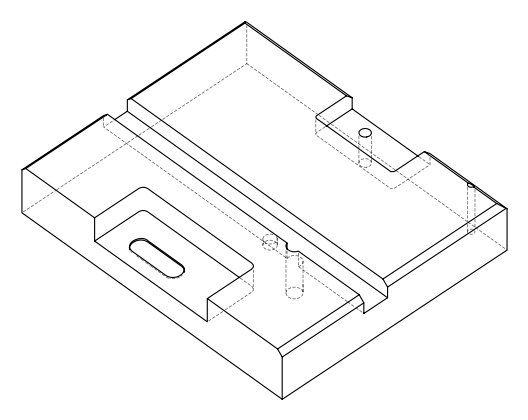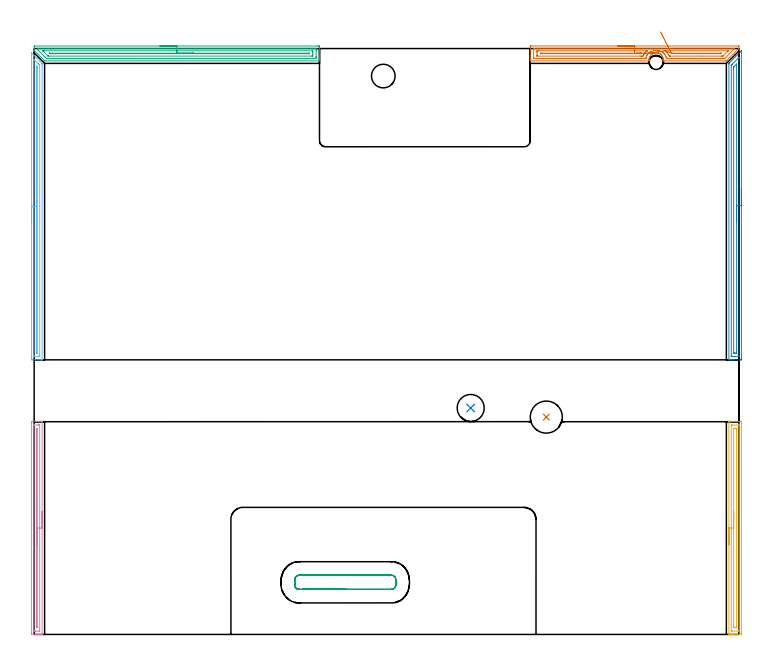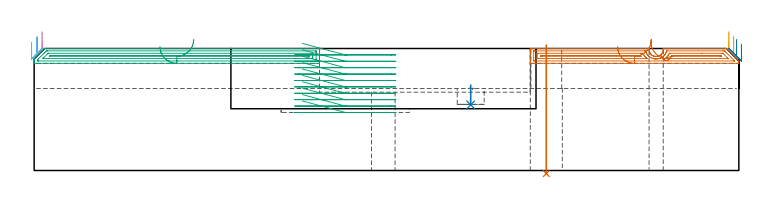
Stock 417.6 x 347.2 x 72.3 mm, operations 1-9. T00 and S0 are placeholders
(PLAN: 17 operations, 10 tool changes, 234.4 min)
(1 INDEXABLE_INSERT_DRILL_THROUGH_HOLE_FROM_SOLID | STEP1HOLE_1 | NXT0302_009 | 0.31 min | 20468 mm3)
(2 INDEXABLE_INSERT_DRILL_BLIND_HOLE_FROM_SOLID | STEP1POCKET | NXT0302_003 | 0.05 min | 6661 mm3)
(3 AREA_MILL | FG_CHAMFER_SURFACE | UGT0205_001 | 5.5 min | 6754 mm3)
(4 AREA_MILL_1 | FG_CHAMFER_SURFACE_1 | UGT0205_001 | 3.19 min | 2497 mm3)
(5 AREA_MILL_2 | FG_CHAMFER_SURFACE_2 | UGT0205_001 | 3.23 min | 3583 mm3)
(6 AREA_MILL_3 | FG_CHAMFER_SURFACE_3 | UGT0205_001 | 4.45 min | 3489 mm3)
(7 AREA_MILL_4 | FG_CHAMFER_SURFACE_4 | UGT0205_001 | 4.02 min | 4999 mm3)
(8 AREA_MILL_5 | FG_CHAMFER_SURFACE_5 | UGT0205_001 | 4.51 min | 5009 mm3)
(9 MILL_RECTANGULAR_POCKET | POCKET_RECTANGULAR_STRAIGHT | UGT0201_008 | Follow Part, ap 4, ae 75% | 3.74 min | 66498 mm3)
(10 MILL_SLOT | SLOT_PARTIAL_RECTANGULAR | NXT0201_008 | Follow Part, ap 1.5, ae 75% | 120.98 min | 187707 mm3)
(11 MILL_SLOT_1 | SLOT_PARTIAL_RECTANGULAR_1 | NXT0201_011 | Follow Part, ap 3, ae 75% | 77.76 min | 422650 mm3)
(12 MILL_RECTANGULAR_SLOT | SLOT_RECTANGULAR | UGT0201_004 | Follow Part, ap 8, ae 75% | 5.9 min | 352633 mm3)
(13 SPOT_DRILL | STEP1HOLE | NXT0321_9005460120000 | 0.03 min | 39 mm3)
(14 SPOT_DRILL_1 | STEP1HOLE_2 | NXT0321_9005460120000 | 0.04 min | 13 mm3)
(15 DRILL_THROUGH_HOLE_INTO_CENTER | STEP1HOLE | UGT0301_479 | 0.31 min | 3891 mm3)
(16 DRILL_THROUGH_HOLE_INTO_CENTER_1 | STEP1HOLE_2 | NXT0301_055 | 0.21 min | 2601 mm3)
(17 DRILL_TO_ENLARGE_THROUGH_HOLE | STEP1HOLE_2 | NXT0301_104 | 0.22 min | 4534 mm3)
(TOOL NXT0302_009 | Index. Insert Drill 19mm [880-D1900L25-05] | D19 PA176 FL95 Z2)
(TOOL NXT0302_003 | Index. Insert Drill 16mm [880-D1600L20-05] | D16 PA176 FL80 Z2)
(TOOL UGT0205_001 | Chamfer Mill 20 x 3 x 45 deg. | D20 FL50 Z2)
(TOOL UGT0201_008 | End Mill 16 mm | D16 FL32 Z4)
(TOOL NXT0201_008 | ENDMILL 6mm [2P460-0600-NA 1630] | D6 FL26 Z6)
(TOOL NXT0201_011 | ENDMILL 12mm [2P460-1200-NA 1630] | D12 FL38 Z6)
(TOOL UGT0201_004 | End Mill 32 mm | D32 FL53 Z6)
(TOOL NXT0321_9005460120000 | NC Spot Drill, 142deg, 12mm, Carbide, Uncoated | D12 PA142 FL30 Z2)
(TOOL UGT0301_479 | Carbide Drill 8.4 mm | D8.4 PA118 FL75 Z2)
(TOOL NXT0301_055 | Carbide Drill 8.4mm [860.1-0840-042A1-MM 2214] | D8.4 PA140 FL61 Z2)
(TOOL NXT0301_104 | Carbide Drill 14mm [860.1-1400-112A1-MM 2214] | D14 PA140 FL123 Z2)
(OP 1 INDEXABLE_INSERT_DRILL_THROUGH_HOLE_FROM_SOLID)
G17 G21 G94 G90
T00 M6
G54
G17 G0 G90 X303.5 Y128.8 S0 M3
G43 Z82.3 H1
G94 G81 G98 Z-1.832 F250. R74.3
G80
M5
M2
(OP 2 INDEXABLE_INSERT_DRILL_BLIND_HOLE_FROM_SOLID)
G17 G21 G94 G90
T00 M6
G54
G17 G0 G90 X258.7 Y134.2 S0 M3
G43 Z82.3 H1
G94 G81 G98 Z38.9 F250. R50.6
G80
M5
M2
(OP 3 AREA_MILL)
G17 G21 G94 G90
T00 M6
G54
G17 G0 G90 X74.55 Y348.7 S1061 M3
G43 Z82.3 H0
Z73.5
G94 G1 X74.588 Z72.628 F250.
X74.702 Z71.764
X74.891 Z70.912
X75.153 Z70.08
X75.487 Z69.274
X75.89 Z68.5
X76.358 Z67.764
X76.89 Z67.072
X77.479 Z66.429
X78.122 Z65.84
X78.814 Z65.309
X79.55 Z64.84
X80.324 Z64.437
X81.13 Z64.103
X81.962 Z63.841
X82.814 Z63.652
X83.678 Z63.538
X84.55 Z63.5
X168.044
X168.488 Y348.699 Z63.501
X168.927 Y348.695 Z63.503
X169.09 Y348.692 Z63.506
X169.1 Y348.262 Z63.935
Y342.979 Z69.215
Y342.426 Z69.771
Y342.099 Z70.097
Y341.546 Z70.651
Y341.218 Z70.977
Y340.564 Z71.636
Y340.225 Z71.974
X169.097 Y339.899 Z72.291
X168.936 Y339.9 Z72.3
X6.417
X6.201 Y339.899 Z72.294
X6.199
X5.97 Y340.13 Z72.07
X0.166 Y345.934 Z66.265
X0.043 Y346.061 Z66.137
X0.01 Y346.097 Z66.101
X0. Y346.388 Z65.811
Y346.727 Z65.472
Y347.382 Z64.813
Y348.589 Z63.608
X0.003 Y348.691 Z63.505
X0.388 Y348.7 Z63.5
X84.55
Y347.286 Z64.914
X166.702 Y347.285 Z64.915
X166.801 Y347.284 Z64.916
X167.062 Y347.279 Z64.921
X167.09 Y347.193 Z65.007
X167.096 Y346.992 Z65.208
X167.099 Y346.501 Z65.699
X167.1 Y346.108 Z66.092
Y342.587 Z69.613
X167.099 Y342.099 Z70.101
X167.097 Y341.709 Z70.491
X167.089 Y341.321 Z70.879
X166.702 Y341.316 Z70.884
X166.604 Y341.315 Z70.885
X7.756
X7.658
X7.266 Y341.321 Z70.879
X6.863 Y341.698 Z70.502
X6.454 Y342.099 Z70.101
X5.97 Y342.58 Z69.62
X5.57 Y342.979 Z69.221
X2.398 Y346.153 Z66.047
X2.057 Y346.501 Z65.699
X2.01 Y346.553 Z65.647
X2.007 Y346.6 Z65.6
X2.003 Y346.698 Z65.502
X2.002 Y346.892 Z65.308
X2.011 Y347.279 Z64.921
X2.398 Y347.284 Z64.916
X2.496 Y347.285 Z64.915
X84.55 Y347.286 Z64.914
Y345.871 Z66.329
X164.916
X165. Y345.87 Z66.33
X165.067 Y345.867 Z66.333
X165.083 Y345.865 Z66.335
X165.09 Y345.853 Z66.347
X165.093 Y345.802 Z66.398
X165.098 Y345.621 Z66.579
X165.1 Y345.439 Z66.761
Y344.74 Z67.46
Y343.678 Z68.522
X165.098 Y342.979 Z69.221
X165.096 Y342.802 Z69.398
X165.091 Y342.743 Z69.457
X165.042 Y342.735 Z69.465
X164.916 Y342.734 Z69.466
X164.276 Y342.729 Z69.471
X8.649
X8.395 Y342.731 Z69.469
X8.322 Y342.733 Z69.467
X8.282 Y342.735 Z69.465
X8.261 Y342.75 Z69.45
X8.18 Y342.826 Z69.374
X8.021 Y342.979 Z69.221
X5.379 Y345.621 Z66.579
X5.188 Y345.816 Z66.384
X5.157 Y345.85 Z66.35
X5.148 Y345.862 Z66.338
X5.159 Y345.865 Z66.335
X5.292 Y345.868 Z66.332
X5.461 Y345.87 Z66.33
X5.716 Y345.871 Z66.329
X5.97 Y345.872 Z66.328
X84.55 Y345.871 Z66.329
Y344.457 Z67.743
X162.524
X162.843 Y344.454 Z67.746
X163.002 Y344.451 Z67.749
X163.09 Y344.447 Z67.753
X163.093 Y344.402 Z67.798
X163.095 Y344.3 Z67.9
X163.093 Y344.198 Z68.002
X163.09 Y344.153 Z68.047
X163.002 Y344.149 Z68.051
X162.84 Y344.145 Z68.055
X162.524 Y344.143 Z68.057
X162.237
X10.148
X9.829 Y344.144 Z68.056
X9.542 Y344.147 Z68.053
X9.384 Y344.15 Z68.05
X9.3 Y344.16 Z68.04
X9.251 Y344.206 Z67.994
X9.151 Y344.301 Z67.899
X9.054 Y344.398 Z67.802
X9.01 Y344.446 Z67.754
X9.009 Y344.45 Z67.75
X9.019 Y344.452 Z67.748
X9.063 Y344.455 Z67.745
X9.223 Y344.457 Z67.743
X84.55
X85.422 Z67.781
X86.286 Z67.895
X87.138 Z68.083
X87.97 Z68.346
X88.776 Z68.68
X89.55 Z69.082
X90.286 Z69.551
X90.978 Z70.082
X91.621 Z70.672
X92.21 Z71.315
X92.742 Z72.007
X93.21 Z72.743
X93.613 Z73.517
X93.947 Z74.322
X94.209 Z75.155
X94.398 Z76.006
X94.512 Z76.871
X94.55 Z77.743
G0 Z82.3
M5
M2
(OP 4 AREA_MILL_1)
G17 G21 G94 G90
T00 M6
G54
G17 G0 G90 X4.7 Y73.05 S1061 M3
G43 Z82.3 H0
G94 G1 Y73.012 Z81.428 F250.
Y72.898 Z80.563
Y72.709 Z79.712
Y72.447 Z78.88
Y72.113 Z78.074
Y71.71 Z77.3
Y71.242 Z76.564
Y70.71 Z75.872
Y70.121 Z75.229
Y69.478 Z74.64
Y68.786 Z74.108
Y68.05 Z73.64
Y67.276 Z73.237
Y66.47 Z72.903
Y65.638 Z72.641
Y64.787 Z72.452
Y63.922 Z72.338
Y63.05 Z72.3
Y0.155
X4.698 Y0.007 Z72.288
X4.695 Y0.006 Z72.286
X4.384 Y0. Z71.983
X3.976 Z71.575
X3.363 Z70.958
X2.176 Z69.772
X1.6 Z69.194
X-1.045 Y0.001 Z66.551
X-1.276 Y0.004 Z66.321
X-1.491 Y0.009 Z66.105
X-1.495 Y0.146 Z66.103
X-1.499 Y0.601 Z66.101
X-1.5 Y1.061 Z66.1
Y125.067
X-1.499 Y125.499 Z66.101
X-1.495 Y125.954 Z66.103
X-1.491 Y126.091 Z66.105
X-1.045 Y126.1 Z66.551
X1.6 Z69.194
X2.176 Z69.772
X2.482 Z70.078
X3.057 Z70.653
X3.363 Z70.958
X4.384 Z71.984
X4.695 Y126.094 Z72.286
X4.697 Y126.093 Z72.288
X4.7 Y125.945 Z72.3
Y63.05
X3.286 Z70.886
X3.285 Y2.182 Z70.885
X3.284 Y2.08 Z70.884
X3.281 Y2.03 Z70.881
X3.28 Y2.013 Z70.88
X3.243 Y2.01 Z70.843
X2.861 Y2.002 Z70.461
X1.099 Y2. Z68.699
X0.718 Y2.001 Z68.318
X0.214 Y2.003 Z67.814
X0.013 Y2.01 Z67.613
X-0.079 Y2.021 Z67.521
X-0.084 Y2.305 Z67.516
X-0.085 Y2.385 Z67.515
Y123.918
X-0.084 Y124.02 Z67.516
X-0.081 Y124.07 Z67.519
X-0.08 Y124.087 Z67.52
X-0.043 Y124.09 Z67.558
X0.34 Y124.098 Z67.94
X2.101 Y124.1 Z69.701
X2.482 Y124.099 Z70.082
X2.986 Y124.097 Z70.586
X3.187 Y124.09 Z70.787
X3.279 Y124.079 Z70.879
X3.284 Y123.795 Z70.884
X3.285 Y123.715 Z70.885
X3.286 Y63.05 Z70.886
X1.872 Z69.472
X1.871 Y4.787 Z69.471
X1.867 Y4.169 Z69.467
X1.865 Y4.034 Z69.465
X1.862 Y4.01 Z69.462
X1.823 Y4.006 Z69.423
X1.766 Y4.002 Z69.366
X1.6 Y4.004 Z69.2
X1.433 Y4.009 Z69.033
X1.335 Y4.014 Z68.935
X1.332 Y4.078 Z68.932
X1.331 Y4.169 Z68.931
X1.329 Y4.444 Z68.929
Y121.313
X1.333 Y121.931 Z68.933
X1.335 Y122.066 Z68.935
X1.338 Y122.09 Z68.938
X1.377 Y122.094 Z68.977
X1.434 Y122.098 Z69.034
X1.6 Y122.096 Z69.2
X1.767 Y122.091 Z69.367
X1.865 Y122.086 Z69.465
X1.868 Y122.022 Z69.468
X1.869 Y121.931 Z69.469
X1.871 Y121.656 Z69.471
X1.872 Y63.05 Z69.472
Y62.178 Z69.51
Y61.314 Z69.623
Y60.462 Z69.812
Y59.63 Z70.075
Y58.824 Z70.408
Y58.05 Z70.811
Y57.314 Z71.28
Y56.622 Z71.811
Y55.979 Z72.4
Y55.39 Z73.044
Y54.859 Z73.736
Y54.39 Z74.472
Y53.987 Z75.245
Y53.653 Z76.051
Y53.391 Z76.883
Y53.202 Z77.735
Y53.088 Z78.6
Y53.05 Z79.472
G0 Z82.3
M5
M2
(OP 5 AREA_MILL_2)
G17 G21 G94 G90
T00 M6
G54
G17 G0 G90 X411.7 Y53.05 S1061 M3
G43 Z82.3 H0
G94 G1 Y53.088 Z81.428 F250.
Y53.202 Z80.563
Y53.391 Z79.712
Y53.653 Z78.88
Y53.987 Z78.074
Y54.39 Z77.3
Y54.858 Z76.564
Y55.39 Z75.872
Y55.979 Z75.229
Y56.622 Z74.639
Y57.314 Z74.108
Y58.05 Z73.64
Y58.824 Z73.237
Y59.63 Z72.903
Y60.462 Z72.641
Y61.314 Z72.452
Y62.178 Z72.338
Y63.05 Z72.3
Y125.945
X411.703 Y126.09 Z72.288
X411.745 Y126.093 Z72.246
X412.104 Y126.1 Z71.895
X412.554 Z71.445
X413.173 Z70.822
X414.373 Z69.624
X414.955 Z69.039
X418.227 Z65.77
X418.518 Y126.098 Z65.479
X419.091 Y126.093 Z64.905
X419.093 Y126.076 Z64.904
X419.099 Y125.499 Z64.901
X419.1 Y124.916 Z64.9
Y0.91
X419.099 Y0.601 Z64.901
X419.093 Y0.025 Z64.904
X419.091 Y0.007 Z64.906
X418.518 Y0. Z65.479
X414.955 Z69.039
X414.373 Z69.624
X414.064 Z69.932
X413.482 Z70.514
X413.173 Z70.822
X412.572 Z71.427
X412.104 Z71.895
X411.747 Z72.244
X411.703 Y0.01 Z72.288
X411.7 Y0.155 Z72.3
Y63.05
X413.114 Z70.886
Y123.774
X413.115 Y123.833 Z70.885
X413.121 Y123.95 Z70.879
X413.131 Y124.09 Z70.869
X413.173 Y124.093 Z70.827
X413.68 Y124.099 Z70.32
X417.243 Z66.757
X417.627 Y124.093 Z66.373
X417.675 Y124.09 Z66.325
X417.682 Y123.891 Z66.318
X417.685 Y123.774 Z66.315
X417.686 Y123.715 Z66.314
Y2.326
X417.685 Y2.268 Z66.315
X417.679 Y2.15 Z66.321
X417.669 Y2.01 Z66.331
X417.627 Y2.007 Z66.373
X417.12 Y2.001 Z66.88
X413.557 Z70.443
X413.173 Y2.007 Z70.827
X413.125 Y2.01 Z70.875
X413.118 Y2.209 Z70.882
X413.115 Y2.326 Z70.885
X413.114 Y2.385 Z70.886
Y63.05
X414.528 Z69.472
X414.529 Y121.465 Z69.471
X414.53 Y121.931 Z69.47
X414.533 Y122.037 Z69.467
X414.535 Y122.081 Z69.465
X414.617 Y122.09 Z69.383
X414.787 Y122.098 Z69.213
X416.015 Y122.099 Z67.985
X416.127 Y122.098 Z67.873
X416.217 Y122.093 Z67.783
X416.265 Y122.088 Z67.735
X416.267 Y122.072 Z67.733
X416.27 Y121.931 Z67.73
X416.271 Y121.504 Z67.729
X416.272 Y121.038 Z67.728
X416.271 Y4.635 Z67.729
X416.27 Y4.169 Z67.73
X416.267 Y4.063 Z67.733
X416.265 Y4.019 Z67.735
X416.183 Y4.01 Z67.817
X416.013 Y4.002 Z67.987
X414.786 Y4.001 Z69.214
X414.673 Y4.002 Z69.327
X414.583 Y4.007 Z69.417
X414.535 Y4.012 Z69.465
X414.533 Y4.028 Z69.467
X414.531 Y4.169 Z69.469
X414.529 Y4.596 Z69.471
X414.528 Y5.062 Z69.472
Y63.05
Y63.922 Z69.51
Y64.786 Z69.623
Y65.638 Z69.812
Y66.47 Z70.075
Y67.276 Z70.408
Y68.05 Z70.811
Y68.786 Z71.28
Y69.478 Z71.811
Y70.121 Z72.4
Y70.71 Z73.044
Y71.242 Z73.736
Y71.71 Z74.472
Y72.113 Z75.245
Y72.447 Z76.051
Y72.709 Z76.883
Y72.898 Z77.735
Y73.012 Z78.6
Y73.05 Z79.472
G0 Z82.3
M5
M2
(OP 6 AREA_MILL_3)
G17 G21 G94 G90
T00 M6
G54
G17 G0 G90 X-1.5 Y243.65 S1061 M3
G43 Z82.3 H0
Z76.1
G94 G1 Y243.688 Z75.228 F250.
Y243.802 Z74.364
Y243.991 Z73.512
Y244.253 Z72.68
Y244.587 Z71.874
Y244.99 Z71.1
Y245.458 Z70.364
Y245.99 Z69.672
Y246.579 Z69.029
Y247.222 Z68.44
Y247.914 Z67.908
Y248.65 Z67.44
Y249.424 Z67.037
Y250.23 Z66.703
Y251.062 Z66.441
Y251.914 Z66.252
Y252.778 Z66.138
Y253.65 Z66.1
X-1.499 Y344.566 Z66.101
X-1.498 Y344.573 Z66.102
X-1.493 Y344.583 Z66.107
X-1.486 Y344.581 Z66.113
X-1.466 Y344.566 Z66.133
X1.577 Y341.524 Z69.175
X4.686 Y338.414 Z72.284
X4.69 Y338.409 Z72.288
X4.697 Y338.393 Z72.292
X4.7 Y337.709 Z72.3
Y162.883
X4.697 Y162.708 Z72.288
X4.694 Y162.706 Z72.285
X4.327 Y162.7 Z71.926
X4.087 Z71.687
X3.363 Z70.958
X2.12 Z69.717
X0.718 Z68.314
X-1.045 Y162.701 Z66.552
X-1.276 Y162.704 Z66.321
X-1.491 Y162.71 Z66.106
X-1.495 Y162.874 Z66.103
X-1.499 Y163.331 Z66.101
X-1.5 Y163.792 Z66.1
Y253.65
X-0.086 Z67.514
X-0.085 Y340.313 Z67.515
Y340.392
X-0.079 Y340.699 Z67.521
X-0.077 Y340.716 Z67.523
X-0.055 Y340.698 Z67.545
X-0.017 Y340.665 Z67.583
X0.019 Y340.63 Z67.619
X0.258 Y340.392 Z67.858
X2.482 Y338.169 Z70.082
X2.94 Y337.71 Z70.54
X3.095 Y337.55 Z70.695
X3.218 Y337.42 Z70.818
X3.279 Y337.348 Z70.879
X3.286 Y336.815 Z70.886
X3.285 Y165.198 Z70.885
X3.284 Y165.119 Z70.884
X3.279 Y164.721 Z70.879
X2.889 Y164.706 Z70.489
X2.482 Y164.702 Z70.082
X2.013 Y164.7 Z69.613
X1.6 Z69.2
X0.25 Z67.85
X0.017 Y164.701 Z67.617
X-0.017 Y164.702 Z67.583
X-0.052 Y164.705 Z67.548
X-0.076 Y164.709 Z67.524
X-0.079 Y164.736 Z67.521
X-0.085 Y165.039 Z67.515
Y165.119
X-0.086 Y253.65 Z67.514
X1.328 Z68.928
X1.329 Y336.196 Z68.929
X1.333 Y336.815 Z68.933
X1.334 Y336.851 Z68.934
X1.335 Y336.854 Z68.935
X1.381 Y336.815 Z68.981
X1.6 Y336.599 Z69.2
X1.766 Y336.429 Z69.366
X1.848 Y336.341 Z69.448
X1.865 Y336.319 Z69.465
X1.867 Y336.275 Z69.467
X1.869 Y336.197 Z69.469
X1.871 Y335.921 Z69.471
Y335.646
Y167.527
X1.869 Y166.908 Z69.469
X1.867 Y166.77 Z69.467
X1.864 Y166.711 Z69.464
X1.8 Y166.705 Z69.4
X1.6 Y166.704 Z69.2
X1.396 Y166.708 Z68.996
X1.342 Y166.71 Z68.942
X1.335 Y166.744 Z68.935
X1.332 Y166.816 Z68.932
X1.33 Y166.908 Z68.93
X1.329 Y167.183 Z68.929
X1.328 Y167.802 Z68.928
Y253.65
Y254.522 Z68.966
Y255.387 Z69.08
Y256.238 Z69.269
Y257.07 Z69.531
Y257.876 Z69.865
Y258.65 Z70.268
Y259.386 Z70.737
Y260.078 Z71.268
Y260.721 Z71.857
Y261.31 Z72.501
Y261.842 Z73.193
Y262.31 Z73.928
Y262.713 Z74.702
Y263.047 Z75.508
Y263.309 Z76.34
Y263.498 Z77.192
Y263.612 Z78.057
Y263.65 Z78.928
G0 Z82.3
M5
M2
(OP 7 AREA_MILL_4)
G17 G21 G94 G90
T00 M6
G54
G17 G0 G90 X345.8 Y348.7 S1061 M3
G43 Z82.3 H0
Z73.5
G94 G1 X345.838 Z72.628 F250.
X345.952 Z71.764
X346.141 Z70.912
X346.403 Z70.08
X346.737 Z69.274
X347.14 Z68.5
X347.608 Z67.764
X348.14 Z67.072
X348.729 Z66.429
X349.372 Z65.84
X350.064 Z65.309
X350.8 Z64.84
X351.574 Z64.437
X352.38 Z64.103
X353.212 Z63.841
X354.064 Z63.652
X354.928 Z63.538
X355.8 Z63.5
X417.431
X417.544 Y348.696 Z63.504
X417.59 Y348.693 Z63.506
X417.6 Y348.475 Z63.725
X417.599 Y347.382 Z64.817
X417.597 Y347.308 Z64.889
X417.58 Y347.282 Z64.916
X417.366 Y347.065 Z65.134
X417.302 Y347.002 Z65.198
X416.803 Y346.501 Z65.695
X410.557 Y340.256 Z71.943
X410.264 Y339.966 Z72.233
X410.201 Y339.907 Z72.292
X409.838 Y339.9 Z72.3
X372.771
X372.768 Y339.905 Z72.295
X372.761 Y339.919 Z72.281
X372.771 Y340.038 Z72.162
X372.79 Y340.259 Z71.941
X372.795 Y340.378 Z71.822
X372.79 Y340.612 Z71.588
X372.771 Y340.842 Z71.358
X372.753 Y341.052 Z71.148
X372.67 Y341.486 Z70.71
X372.64 Y341.584 Z70.611
X372.537 Y341.929 Z70.266
X372.467 Y342.099 Z70.096
X372.39 Y342.286 Z69.913
X372.359 Y342.362 Z69.837
X372.324 Y342.434 Z69.766
X372.302 Y342.479 Z69.72
X372.055 Y342.867 Z69.33
X371.772 Y343.237 Z68.961
X371.719 Y343.293 Z68.906
X371.595 Y343.42 Z68.778
X371.495 Y343.524 Z68.675
X371.41 Y343.612 Z68.587
X371.098 Y343.86 Z68.336
X371.081 Y343.873 Z68.323
X370.984 Y343.94 Z68.257
X370.735 Y344.111 Z68.086
X370.518 Y344.229 Z67.969
X370.24 Y344.349 Z67.849
X370.091 Y344.412 Z67.783
X370.078 Y344.418 Z67.778
X369.626 Y344.559 Z67.636
X369.182 Y344.649 Z67.547
X369.022 Y344.663 Z67.534
X368.908 Y344.671 Z67.522
X368.734 Y344.686 Z67.508
X368.568 Y344.681
X368.287 Y344.678 Z67.518
X368.113 Y344.654 Z67.539
X367.922 Y344.63 Z67.568
X367.858 Y344.621 Z67.576
X367.842 Y344.62 Z67.579
X367.391 Y344.511 Z67.689
X366.965 Y344.358 Z67.837
X366.95 Y344.353 Z67.843
X366.834 Y344.3 Z67.897
X366.703 Y344.241 Z67.958
X366.667 Y344.221 Z67.978
X366.467 Y344.112 Z68.087
X366.058 Y343.833 Z68.366
X365.957 Y343.747 Z68.453
X365.728 Y343.55 Z68.649
X365.427 Y343.238 Z68.962
X365.219 Y342.979 Z69.218
X365.179 Y342.93 Z69.269
X365.166 Y342.914 Z69.285
X365.06 Y342.745 Z69.455
X364.996 Y342.644 Z69.556
X364.846 Y342.363 Z69.837
X364.663 Y341.931 Z70.269
X364.53 Y341.487 Z70.712
X364.479 Y341.218 Z70.979
X364.447 Y341.051 Z71.147
X364.426 Y340.778 Z71.42
X364.413 Y340.612 Z71.587
X364.416 Y340.241 Z71.957
X364.426 Y340.103 Z72.095
X364.431 Y339.913 Z72.284
X364.395 Y339.906 Z72.291
X364.291 Y339.9 Z72.299
X294.169 Z72.3
X294.004 Y339.899 Z72.292
X294. Y340.231 Z71.968
Y340.551 Z71.649
Y341.218 Z70.977
Y342.433 Z69.764
Y342.979 Z69.215
Y347.989 Z64.208
X294.004 Y348.262 Z63.935
X294.01 Y348.692 Z63.506
X294.177 Y348.695 Z63.503
X294.616 Y348.7 Z63.5
X355.8
Y347.286 Z64.914
X414.402 Y347.285 Z64.915
X414.987 Y347.281 Z64.919
X415.084 Y347.279 Z64.921
X415.112 Y347.272 Z64.928
X415.087 Y347.245 Z64.955
X414.99 Y347.143 Z65.057
X414.876 Y347.027 Z65.173
X414.772 Y346.921 Z65.279
X409.839 Y341.988 Z70.212
X409.447 Y341.604 Z70.596
X409.275 Y341.437 Z70.763
X409.139 Y341.321 Z70.879
X408.945 Y341.317 Z70.883
X408.847 Y341.315 Z70.885
X408.052 Y341.314 Z70.886
X375.004 Y341.315 Z70.885
X374.905
X374.786 Y341.319 Z70.881
X374.734 Y341.321 Z70.879
X374.721 Y341.358 Z70.842
X374.708 Y341.4 Z70.8
X374.674 Y341.544 Z70.656
X374.521 Y342.099 Z70.101
X374.426 Y342.377 Z69.823
X374.228 Y342.863 Z69.337
X374.166 Y342.979 Z69.221
X374.111 Y343.079 Z69.121
X373.794 Y343.553 Z68.647
X373.559 Y343.86 Z68.34
X373.404 Y344.044 Z68.156
X373.217 Y344.241 Z67.959
X372.963 Y344.492 Z67.708
X372.656 Y344.74 Z67.46
X372.324 Y344.983 Z67.217
X372.121 Y345.122 Z67.078
X371.678 Y345.377 Z66.823
X371.431 Y345.487 Z66.713
X371.115 Y345.621 Z66.579
X370.538 Y345.815 Z66.385
X370.258 Y345.896 Z66.304
X369.645 Y346.02 Z66.18
X369.191 Y346.068 Z66.132
X368.751 Y346.096 Z66.104
X368.278 Y346.088 Z66.112
X368.07 Y346.079 Z66.121
X367.858 Y346.055 Z66.145
X367.47 Y346.003 Z66.197
X367.238 Y345.961 Z66.239
X366.965 Y345.896 Z66.304
X366.741 Y345.841 Z66.359
X366.059 Y345.621 Z66.579
X365.462 Y345.341 Z66.859
X365.179 Y345.186 Z67.014
X364.91 Y345.005 Z67.195
X364.536 Y344.74 Z67.46
X364.4 Y344.628 Z67.572
X364.285 Y344.529 Z67.671
X363.943 Y344.197 Z68.003
X363.637 Y343.86 Z68.34
X363.526 Y343.727 Z68.473
X363.392 Y343.556 Z68.644
X363.168 Y343.2 Z69.
X363.048 Y342.979 Z69.221
X362.873 Y342.61 Z69.59
X362.679 Y342.099 Z70.101
X362.638 Y341.962 Z70.238
X362.499 Y341.421 Z70.779
X362.466 Y341.321 Z70.879
X362.449 Y341.319 Z70.881
X362.399 Y341.317 Z70.883
X361.606 Y341.315 Z70.885
X361.508
X296.402
X296.304
X296.034 Y341.321 Z70.879
X296.009 Y341.323 Z70.877
X296.006 Y341.343 Z70.857
X296.002 Y341.375 Z70.825
X296.001 Y341.406 Z70.794
X296. Y341.615 Z70.585
X296.001 Y346.501 Z65.699
X296.004 Y346.894 Z65.306
X296.014 Y347.279 Z64.921
X296.402 Y347.284 Z64.916
X296.5 Y347.285 Z64.915
X355.8 Y347.286 Z64.914
Y345.872 Z66.329
X363.181 Y345.871
X363.203 Y345.87 Z66.33
X363.234 Y345.868 Z66.332
X363.269 Y345.864 Z66.336
X363.245 Y345.842 Z66.358
X363.203 Y345.807 Z66.393
X362.971 Y345.621 Z66.579
X362.719 Y345.404 Z66.796
X362.499 Y345.2 Z67.
X362.267 Y344.969 Z67.231
X362.06 Y344.74 Z67.46
X361.606 Y344.19 Z68.01
X361.474 Y343.99 Z68.21
X361.395 Y343.86 Z68.34
X361.151 Y343.428 Z68.772
X360.831 Y342.738 Z69.462
X360.713 Y342.736 Z69.464
X360.072 Y342.73 Z69.47
X359.819 Y342.729 Z69.471
X359.18
X298.443
X298.189 Y342.73 Z69.47
X298.104 Y342.732 Z69.468
X298.039 Y342.735 Z69.465
X298.01 Y342.745 Z69.455
X298.007 Y342.794 Z69.406
X298.003 Y342.979 Z69.221
X298. Y343.165 Z69.035
Y343.86 Z68.34
Y344.926 Z67.274
X298.002 Y345.621 Z66.579
X298.004 Y345.803 Z66.397
X298.01 Y345.862 Z66.338
X298.062 Y345.865 Z66.335
X298.189 Y345.868 Z66.332
X298.828 Y345.871 Z66.329
X299.082
X355.8 Y345.872
Y344.457 Z67.743
X358.926
X359.214
X359.467 Y344.455 Z67.745
X359.52 Y344.453 Z67.747
X359.553 Y344.451 Z67.749
X359.542 Y344.426 Z67.774
X359.492 Y344.331 Z67.869
X359.438 Y344.236 Z67.964
X359.385 Y344.152 Z68.048
X359.244 Y344.149 Z68.051
X358.926 Y344.145 Z68.055
X358.638 Y344.144 Z68.056
X358.32 Y344.143 Z68.057
X300.581
X300.262 Y344.145 Z68.055
X300.103 Y344.148 Z68.052
X300.01 Y344.151 Z68.049
X300.007 Y344.196 Z68.004
X300.005 Y344.3 Z67.9
X300.007 Y344.404 Z67.796
X300.01 Y344.449 Z67.751
X300.103 Y344.452 Z67.748
X300.264 Y344.455 Z67.745
X300.549 Y344.457 Z67.743
X300.868
X355.8
X356.672 Z67.781
X357.536 Z67.895
X358.388 Z68.083
X359.22 Z68.346
X360.026 Z68.68
X360.8 Z69.082
X361.536 Z69.551
X362.228 Z70.082
X362.871 Z70.672
X363.46 Z71.315
X363.992 Z72.007
X364.46 Z72.743
X364.863 Z73.517
X365.197 Z74.323
X365.459 Z75.155
X365.648 Z76.006
X365.762 Z76.871
X365.8 Z77.743
G0 X365.62 Y344.602 Z77.71
G1 X365.529 Y344.588 Z76.843
X365.513 Y344.586 Z75.971
X365.573 Y344.595 Z75.1
X365.707 Y344.615 Z74.239
X365.915 Y344.647 Z73.392
X366.196 Y344.689 Z72.567
X366.546 Y344.742 Z71.77
X366.964 Y344.806 Z71.006
X367.445 Y344.879 Z70.283
X367.988 Y344.961 Z69.604
X368.586 Y345.052 Z68.976
X369.237 Y345.151 Z68.404
X369.934 Y345.257 Z67.89
X370.673 Y345.369 Z67.441
X371.448 Y345.487 Z67.058
X372.253 Y345.609 Z66.744
X373.082 Y345.735 Z66.503
X373.929 Y345.864 Z66.336
X373.949 Y345.867 Z66.333
X373.983 Y345.87 Z66.33
X374.015 Y345.871 Z66.329
X374.111
X411.156
X411.217 Y345.87 Z66.33
X411.251 Y345.868 Z66.332
X411.255 Y345.866 Z66.334
X411.25 Y345.859 Z66.341
X411.161 Y345.764 Z66.436
X411.021 Y345.621 Z66.579
X410.878 Y345.477 Z66.723
X408.378 Y342.979 Z69.221
X408.214 Y342.82 Z69.38
X408.155 Y342.766 Z69.434
X408.111 Y342.735 Z69.465
X408.052 Y342.734 Z69.466
X407.412 Y342.729 Z69.471
X395.706 Y342.728 Z69.472
X377.044 Y342.729 Z69.471
X376.79 Y342.731 Z69.469
X376.536 Y342.735 Z69.465
X376.38 Y342.739 Z69.461
X376.153 Y343.231 Z68.969
X375.897 Y343.713 Z68.487
X375.799 Y343.86 Z68.34
X375.476 Y344.326 Z67.874
X375.145 Y344.74 Z67.46
X375.004 Y344.897 Z67.303
X374.639 Y345.265 Z66.935
X374.227 Y345.621 Z66.579
X374.111 Y345.717 Z66.483
X373.929 Y345.864 Z66.336
X377.636 Y344.448 Z67.752
X377.683 Y344.45 Z67.75
X377.972 Y344.456 Z67.744
X378.257 Y344.457 Z67.743
X378.577
X406.553
X406.872 Y344.456 Z67.744
X407.159 Y344.454 Z67.746
X407.306 Y344.45 Z67.75
X407.381 Y344.441 Z67.759
X407.319 Y344.371 Z67.829
X407.275 Y344.324 Z67.876
X407.24 Y344.289 Z67.911
X407.159 Y344.211 Z67.989
X407.086 Y344.15 Z68.05
X407.02 Y344.147 Z68.053
X406.871 Y344.144 Z68.056
X406.553 Y344.143 Z68.057
X406.266
X378.116
X377.9 Y344.145 Z68.055
X377.847 Y344.147 Z68.053
X377.826 Y344.149 Z68.051
X377.74 Y344.275 Z67.925
X377.683 Y344.36 Z67.84
X377.647 Y344.425 Z67.775
X377.636 Y344.448 Z67.752
X377.329 Y345.05 Z67.201
X377.001 Y345.693 Z66.71
X376.655 Y346.372 Z66.285
X376.294 Y347.081 Z65.927
X375.92 Y347.815 Z65.64
X375.536 Y348.568 Z65.426
X375.145 Y349.336 Z65.287
X374.75 Y350.111 Z65.223
X374.354 Y350.888 Z65.235
X373.96 Y351.661 Z65.323
X373.571 Y352.425 Z65.487
X373.189 Y353.173 Z65.724
X372.819 Y353.899 Z66.034
X372.463 Y354.599 Z66.414
X372.122 Y355.267 Z66.86
X371.801 Y355.897 Z67.371
X371.501 Y356.486 Z67.941
X371.225 Y357.027 Z68.566
G0 Z82.3
M5
M2
(OP 8 AREA_MILL_5)
G17 G21 G94 G90
T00 M6
G54
G17 G0 G90 X419.1 Y264.25 S1061 M3
G43 Z82.3 H0
Z74.9
G94 G1 Y264.212 Z74.028 F250.
Y264.098 Z73.164
Y263.909 Z72.312
Y263.647 Z71.48
Y263.313 Z70.674
Y262.91 Z69.9
Y262.441 Z69.164
Y261.91 Z68.472
Y261.321 Z67.829
Y260.678 Z67.24
Y259.986 Z66.709
Y259.25 Z66.24
Y258.476 Z65.837
Y257.67 Z65.503
Y256.838 Z65.241
Y255.986 Z65.052
Y255.122 Z64.938
Y254.25 Z64.9
Y163.604
X419.099 Y163.295 Z64.901
X419.093 Y162.719 Z64.904
X419.091 Y162.707 Z64.905
X418.518 Y162.7 Z65.479
X414.955 Z69.039
X414.362 Z69.635
X414.064 Z69.932
X413.471 Z70.525
X413.173 Z70.822
X412.577 Z71.422
X412.09 Z71.91
X411.746 Z72.245
X411.703 Y162.71 Z72.288
X411.7 Y162.849 Z72.3
Y338.071
X411.705 Y338.404 Z72.29
X411.85 Y338.552 Z72.146
X412.282 Y338.983 Z71.717
X418.802 Y345.502 Z65.198
X418.963 Y345.665 Z65.034
X419.093 Y345.782 Z64.904
X419.099 Y345.747 Z64.9
X419.1 Y254.25
X417.686 Z66.314
Y165.02
X417.684 Y164.961 Z66.316
X417.679 Y164.844 Z66.321
X417.668 Y164.71 Z66.332
X417.627 Y164.708 Z66.373
X417.114 Y164.701 Z66.886
X413.55 Z70.45
X413.173 Y164.708 Z70.827
X413.126 Y164.71 Z70.874
X413.118 Y164.902 Z70.882
X413.115 Y165.02 Z70.885
Y337.179
X413.116 Y337.236 Z70.884
X413.121 Y337.296 Z70.879
X413.131 Y337.369 Z70.869
X413.173 Y337.416 Z70.827
X413.498 Y337.746 Z70.502
X413.821 Y338.071 Z70.179
X417.507 Y341.758 Z66.493
X417.627 Y341.875 Z66.373
X417.669 Y341.912 Z66.331
X417.676 Y341.917 Z66.324
X417.679 Y341.891 Z66.321
X417.683 Y341.814 Z66.317
X417.685 Y341.697 Z66.315
X417.686 Y341.638 Z66.314
Y254.25
X416.272 Z67.728
Y167.327 Z67.729
X416.27 Y166.862 Z67.73
X416.268 Y166.756 Z67.732
X416.265 Y166.712 Z67.735
X416.169 Y166.706 Z67.831
X416.007 Y166.701 Z67.993
X415.845 Y166.7 Z68.155
X415.116 Z68.884
X414.955 Y166.703 Z69.045
X414.793 Y166.71 Z69.207
X414.535 Y166.729 Z69.465
X414.533 Y166.862 Z69.467
X414.529 Y167.288 Z69.471
Y335.396
X414.53 Y335.821 Z69.47
X414.536 Y336.288 Z69.464
X414.545 Y336.334 Z69.455
X414.582 Y336.378 Z69.418
X414.643 Y336.443 Z69.357
X416.27 Y338.071 Z67.73
X416.271 Y337.811 Z67.729
Y337.645
X416.272 Y254.25 Z67.728
Y253.378 Z67.767
Y252.513 Z67.88
Y251.662 Z68.069
Y250.83 Z68.332
Y250.024 Z68.665
Y249.25 Z69.068
Y248.514 Z69.537
Y247.822 Z70.068
Y247.179 Z70.657
Y246.59 Z71.301
Y246.058 Z71.993
Y245.59 Z72.728
Y245.187 Z73.502
Y244.853 Z74.308
Y244.591 Z75.14
Y244.402 Z75.992
Y244.288 Z76.857
Y244.25 Z77.728
G0 Z82.3
M5
M2
(OP 9 MILL_RECTANGULAR_POCKET)
G17 G21 G94 G90
T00 M6
G54
G17 G0 G90 X159.009 Y26.7 S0 M3
G43 Z82.3 H0
Z75.3
G94 G1 X184.35 Z68.51 F250.
X211.6 F500.
G3 X214.3 Y29.4 R2.7
G1 Y32.4
G3 X211.6 Y35.1 R2.7
G1 X157.1
G3 X154.4 Y32.4 R2.7
G1 Y29.4
G3 X157.1 Y26.7 R2.7
G1 X184.35
X185.35
G0 X159.009 Z71.51
G1 X184.35 Z64.72 F250.
X211.6 F500.
G3 X214.3 Y29.4 R2.7
G1 Y32.4
G3 X211.6 Y35.1 R2.7
G1 X157.1
G3 X154.4 Y32.4 R2.7
G1 Y29.4
G3 X157.1 Y26.7 R2.7
G1 X184.35
X185.35
G0 X159.009 Z67.72
G1 X184.35 Z60.93 F250.
X211.6 F500.
G3 X214.3 Y29.4 R2.7
G1 Y32.4
G3 X211.6 Y35.1 R2.7
G1 X157.1
G3 X154.4 Y32.4 R2.7
G1 Y29.4
G3 X157.1 Y26.7 R2.7
G1 X184.35
X185.35
G0 X159.009 Z63.93
G1 X184.35 Z57.14 F250.
X211.6 F500.
G3 X214.3 Y29.4 R2.7
G1 Y32.4
G3 X211.6 Y35.1 R2.7
G1 X157.1
G3 X154.4 Y32.4 R2.7
G1 Y29.4
G3 X157.1 Y26.7 R2.7
G1 X184.35
X185.35
G0 X159.009 Z60.14
G1 X184.35 Z53.35 F250.
X211.6 F500.
G3 X214.3 Y29.4 R2.7
G1 Y32.4
G3 X211.6 Y35.1 R2.7
G1 X157.1
G3 X154.4 Y32.4 R2.7
G1 Y29.4
G3 X157.1 Y26.7 R2.7
G1 X184.35
X185.35
G0 X159.009 Z56.35
G1 X184.35 Z49.56 F250.
X211.6 F500.
G3 X214.3 Y29.4 R2.7
G1 Y32.4
G3 X211.6 Y35.1 R2.7
G1 X157.1
G3 X154.4 Y32.4 R2.7
G1 Y29.4
G3 X157.1 Y26.7 R2.7
G1 X184.35
X185.35
G0 X159.009 Z52.56
G1 X184.35 Z45.77 F250.
X211.6 F500.
G3 X214.3 Y29.4 R2.7
G1 Y32.4
G3 X211.6 Y35.1 R2.7
G1 X157.1
G3 X154.4 Y32.4 R2.7
G1 Y29.4
G3 X157.1 Y26.7 R2.7
G1 X184.35
X185.35
G0 X159.009 Z48.77
G1 X184.35 Z41.98 F250.
X211.6 F500.
G3 X214.3 Y29.4 R2.7
G1 Y32.4
G3 X211.6 Y35.1 R2.7
G1 X157.1
G3 X154.4 Y32.4 R2.7
G1 Y29.4
G3 X157.1 Y26.7 R2.7
G1 X184.35
X185.35
G0 X159.009 Z44.98
G1 X184.35 Z38.19 F250.
X211.6 F500.
G3 X214.3 Y29.4 R2.7
G1 Y32.4
G3 X211.6 Y35.1 R2.7
G1 X157.1
G3 X154.4 Y32.4 R2.7
G1 Y29.4
G3 X157.1 Y26.7 R2.7
G1 X184.35
X185.35
G0 X159.009 Z41.19
G1 X184.35 Z34.4 F250.
X211.6 F500.
G3 X214.3 Y29.4 R2.7
G1 Y32.4
G3 X211.6 Y35.1 R2.7
G1 X157.1
G3 X154.4 Y32.4 R2.7
G1 Y29.4
G3 X157.1 Y26.7 R2.7
G1 X184.35
X185.35
G0 Z82.3
M5
M2
